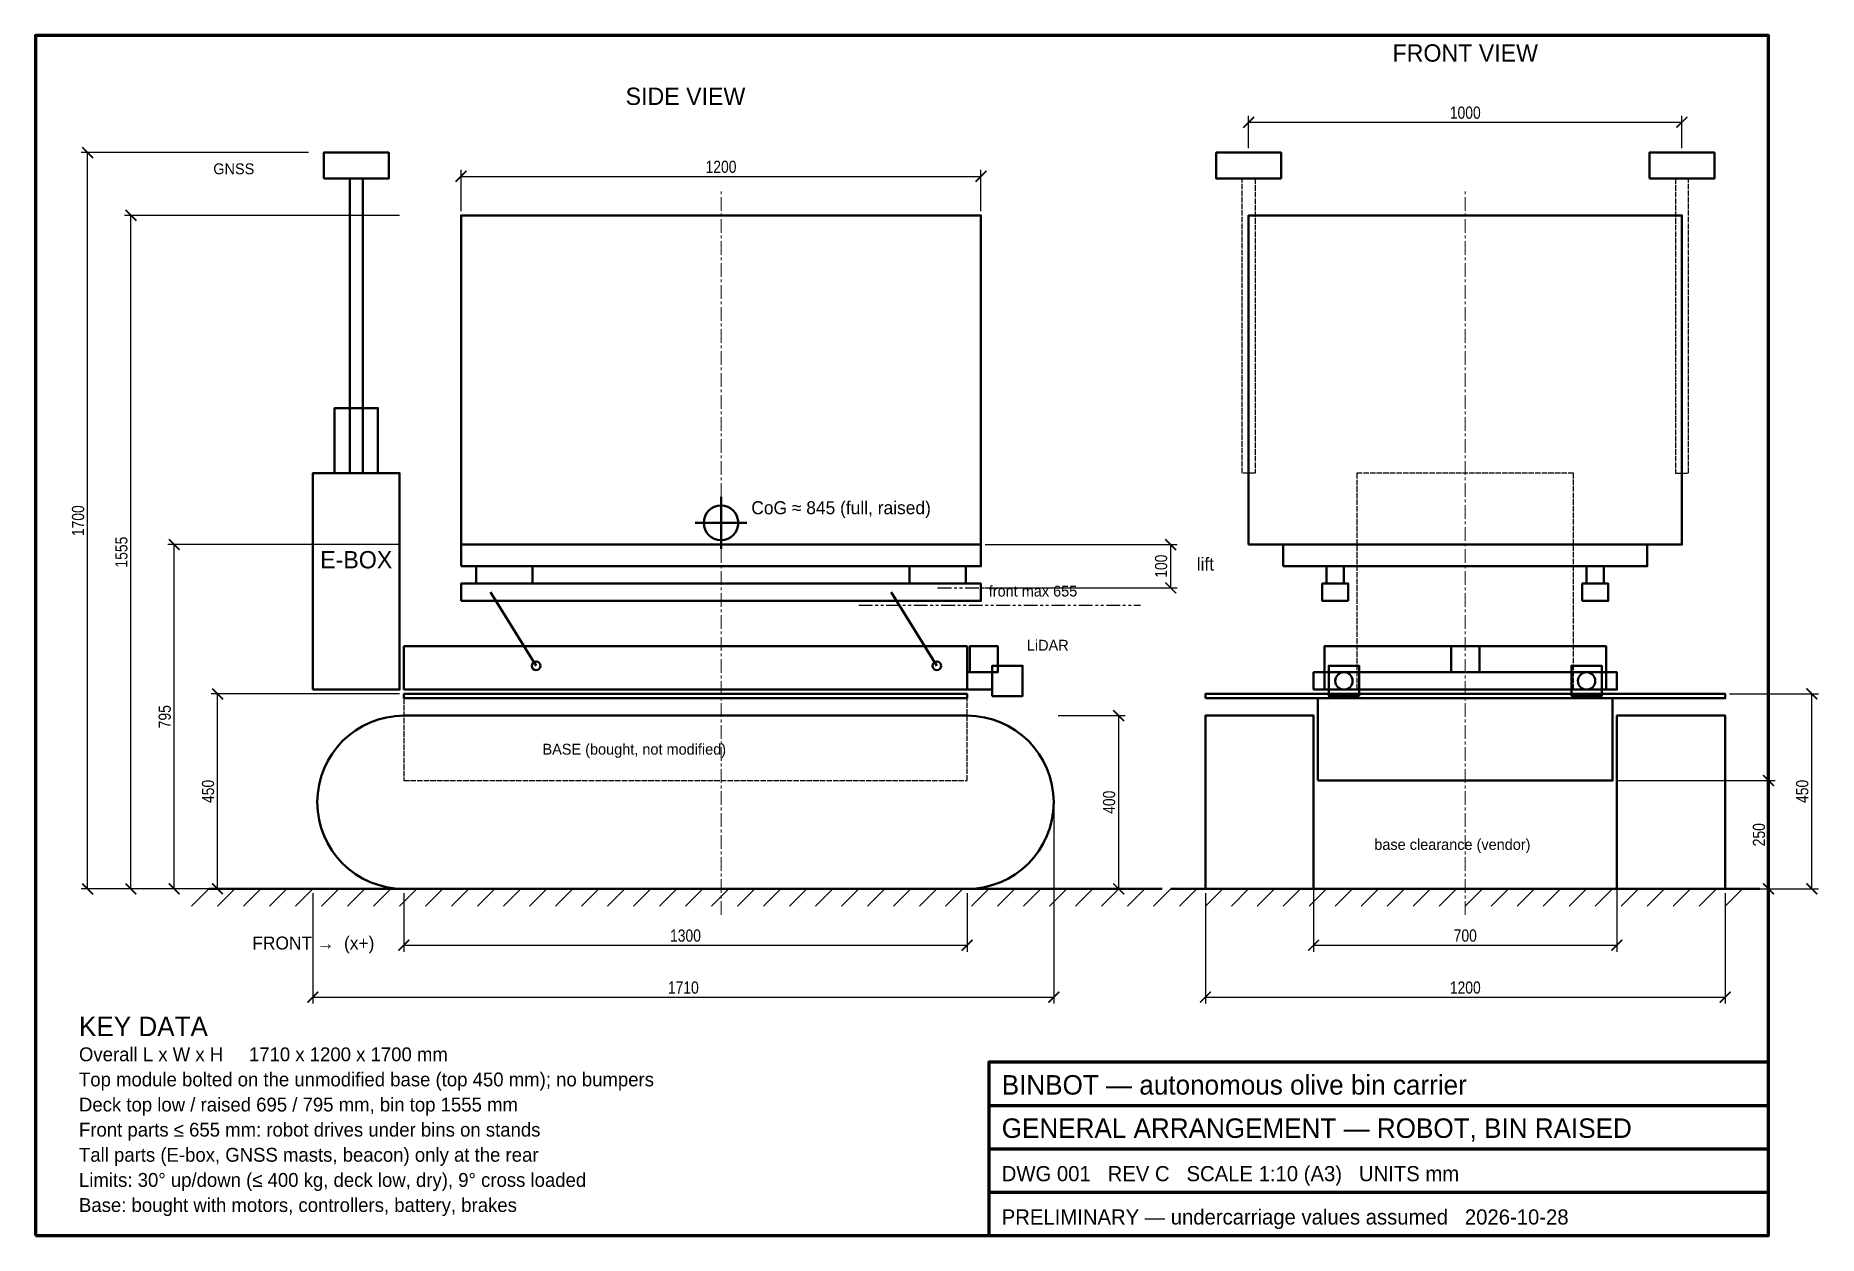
# Model space of a CAD drawing. Header units: millimetres. Extents: x 100 to 4215, y 100 to 2870.
import ezdxf
from ezdxf.enums import TextEntityAlignment as Align

# ---------------------------------------------------------------- set-up
doc = ezdxf.new("R2010")
doc.units = ezdxf.units.MM
doc.header["$LTSCALE"] = 10
for name, pattern in [('CENTER', [5.08, 3.175, -0.635, 0.635, -0.635]), ('DASHED', [1.524, 1.27, -0.254]), ('PHANTOM', [6.35, 3.175, -0.635, 0.635, -0.635, 0.635, -0.635])]:
    doc.linetypes.add(name, pattern=pattern)
for name, color, linetype, lineweight in [('BORDER', 7, 'CONTINUOUS', 70), ('CENTER', 1, 'CENTER', 18), ('DIM', 3, 'CONTINUOUS', 18), ('HIDDEN', 8, 'DASHED', 25), ('OUTLINE', 7, 'CONTINUOUS', 50), ('PHANTOM', 5, 'PHANTOM', 25), ('TEXT', 7, 'CONTINUOUS', 25)]:
    doc.layers.add(name, color=color, linetype=linetype, lineweight=lineweight)
doc.styles.add('OpenSansCondensed-Light', font='OpenSansCondensed-Light.ttf')
doc.dimstyles.new('EZDXF', dxfattribs={"dimtxt": 0.25, "dimasz": 0.175, "dimexe": 0.375, "dimexo": 0.125, "dimgap": 0.1, "dimtad": 1, "dimlfac": 100, "dimzin": 12, "dimdsep": 46, "dimtxsty": 'OpenSansCondensed-Light', "dimblk": 'ARCHTICK', "dimcen": 2.5, "dimazin": 3, "dimtfac": 0.5, "dimtmove": 2, "dimatfit": 3})

# ---------------------------------------------------------------- blocks, each defined once
blk = doc.blocks.new('_ARCHTICK')
at = {"color": 0, "linetype": 'BYBLOCK', "const_width": 0.15}
blk.add_lwpolyline([(-0.5, -0.5), (0.5, 0.5)], dxfattribs=at)

msp = doc.modelspace()

# ---------------------------------------------------------------- linework, layer by layer
at = {"layer": 'BORDER'}
for p, q in [((2300, 400), (4100, 400)), ((2300, 300), (4100, 300)), ((2300, 200), (4100, 200))]:
    msp.add_line(p, q, dxfattribs=at)
for points in [[(100, 100), (4100, 100), (4100, 2870), (100, 2870)], [(2300, 100), (4100, 100), (4100, 500), (2300, 500)]]:
    msp.add_lwpolyline(points, close=True, dxfattribs=at)
at = {"layer": 'CENTER'}
for p, q in [((1682, 840), (1682, 2515)), ((3400, 840), (3400, 2515))]:
    msp.add_line(p, q, dxfattribs=at)
at = {"layer": 'DIM'}
for p, q in [((500, 900), (460, 860)), ((560, 900), (520, 860)), ((620, 900), (580, 860)), ((680, 900), (640, 860)), ((740, 900), (700, 860)), ((800, 900), (760, 860)), ((860, 900), (820, 860)), ((920, 900), (880, 860)), ((980, 900), (940, 860)), ((1040, 900), (1000, 860)), ((1100, 900), (1060, 860)), ((1160, 900), (1120, 860)), ((1220, 900), (1180, 860)), ((1280, 900), (1240, 860)), ((1340, 900), (1300, 860)), ((1400, 900), (1360, 860)), ((1460, 900), (1420, 860)), ((1520, 900), (1480, 860)), ((1580, 900), (1540, 860)), ((1640, 900), (1600, 860)), ((1700, 900), (1660, 860)), ((1760, 900), (1720, 860)), ((1820, 900), (1780, 860)), ((1880, 900), (1840, 860)), ((1940, 900), (1900, 860)), ((2000, 900), (1960, 860)), ((2060, 900), (2020, 860)), ((2120, 900), (2080, 860)), ((2180, 900), (2140, 860)), ((2240, 900), (2200, 860)), ((2300, 900), (2260, 860)), ((2360, 900), (2320, 860)), ((2420, 900), (2380, 860)), ((2480, 900), (2440, 860)), ((2540, 900), (2500, 860)), ((2600, 900), (2560, 860)), ((2660, 900), (2620, 860)), ((2720, 900), (2680, 860)), ((2780, 900), (2740, 860)), ((2840, 900), (2800, 860)), ((2900, 900), (2860, 860)), ((2960, 900), (2920, 860)), ((3020, 900), (2980, 860)), ((3080, 900), (3040, 860)), ((3140, 900), (3100, 860)), ((3200, 900), (3160, 860)), ((3260, 900), (3220, 860)), ((3320, 900), (3280, 860)), ((3380, 900), (3340, 860)), ((3440, 900), (3400, 860)), ((3500, 900), (3460, 860)), ((3560, 900), (3520, 860)), ((3620, 900), (3580, 860)), ((3680, 900), (3640, 860)), ((3740, 900), (3700, 860)), ((3800, 900), (3760, 860)), ((3860, 900), (3820, 860)), ((3920, 900), (3880, 860)), ((3980, 900), (3940, 860)), ((4040, 900), (4000, 860))]:
    msp.add_line(p, q, dxfattribs=at)
at = {"layer": 'HIDDEN'}
for points in [[(2915, 1860), (2885, 1860), (2885, 2540), (2915, 2540)], [(3885, 1860), (3915, 1860), (3915, 2540), (3885, 2540)], [(3150, 1360), (3650, 1360), (3650, 1860), (3150, 1860)], [(950, 1150), (2250, 1150), (2250, 1340), (950, 1340)]]:
    msp.add_lwpolyline(points, close=True, dxfattribs=at)
at = {"layer": 'OUTLINE'}
for p, q in [((1682, 1685), (1682, 1805)), ((1622, 1745), (1742, 1745)), ((1255, 1415), (1149.6, 1585)), ((2180, 1415), (2074.6, 1585)), ((500, 900), (2700, 900)), ((2720, 900), (4080, 900))]:
    msp.add_line(p, q, dxfattribs=at)
for points in [[(765, 2540), (915, 2540), (915, 2600), (765, 2600)], [(2975, 2540), (2825, 2540), (2825, 2600), (2975, 2600)], [(3825, 2540), (3975, 2540), (3975, 2600), (3825, 2600)], [(825, 1860), (855, 1860), (855, 2540), (825, 2540)], [(1082, 1695), (2282, 1695), (2282, 2455), (1082, 2455)], [(2900, 1695), (3900, 1695), (3900, 2455), (2900, 2455)], [(790, 1860), (890, 1860), (890, 2010), (790, 2010)], [(740, 1360), (940, 1360), (940, 1860), (740, 1860)], [(1082, 1645), (2282, 1645), (2282, 1695), (1082, 1695)], [(2980, 1645), (3820, 1645), (3820, 1695), (2980, 1695)], [(1082, 1565), (2282, 1565), (2282, 1605), (1082, 1605)], [(1117, 1605), (1247, 1605), (1247, 1645), (1117, 1645)], [(2117, 1605), (2247, 1605), (2247, 1645), (2117, 1645)], [(3130, 1565), (3070, 1565), (3070, 1605), (3130, 1605)], [(3120, 1605), (3080, 1605), (3080, 1645), (3120, 1645)], [(3670, 1565), (3730, 1565), (3730, 1605), (3670, 1605)], [(3680, 1605), (3720, 1605), (3720, 1645), (3680, 1645)], [(950, 1360), (2250, 1360), (2250, 1460), (950, 1460)], [(2256, 1400), (2321, 1400), (2321, 1460), (2256, 1460)], [(3075, 1360), (3725, 1360), (3725, 1460), (3075, 1460)], [(3367.5, 1400), (3432.5, 1400), (3432.5, 1460), (3367.5, 1460)], [(2250, 1360), (2308, 1360), (2308, 1400), (2250, 1400)], [(2308, 1345), (2378, 1345), (2378, 1415), (2308, 1415)], [(3050, 1360), (3750, 1360), (3750, 1400), (3050, 1400)], [(3155, 1345), (3085, 1345), (3085, 1415), (3155, 1415)], [(3645, 1345), (3715, 1345), (3715, 1415), (3645, 1415)], [(950, 1340), (2250, 1340), (2250, 1350), (950, 1350)], [(2800, 1340), (4000, 1340), (4000, 1350), (2800, 1350)], [(3060, 1150), (3740, 1150), (3740, 1340), (3060, 1340)], [(3050, 900), (2800, 900), (2800, 1300), (3050, 1300)], [(3750, 900), (4000, 900), (4000, 1300), (3750, 1300)]]:
    msp.add_lwpolyline(points, close=True, dxfattribs=at)
msp.add_lwpolyline([(950, 900), (2250, 900, 1), (2250, 1300), (950, 1300, 1)], format="xyb", close=True, dxfattribs=at)
for centre, radius in [((1682, 1745), 40), ((1255, 1415), 10), ((2180, 1415), 10), ((3120, 1380), 20), ((3680, 1380), 20)]:
    msp.add_circle(centre, radius, dxfattribs=at)
at = {"layer": 'PHANTOM'}
for p, q in [((2182, 1595), (2442, 1595)), ((2000, 1555), (2650, 1555))]:
    msp.add_line(p, q, dxfattribs=at)

# ---------------------------------------------------------------- texts
at = {"layer": 'TEXT'}
for s, p in [('FRONT VIEW', (3400, 2830)), ('SIDE VIEW', (1600, 2730)), ('E-BOX', (840, 1660))]:
    msp.add_text(s, height=40, dxfattribs=at).set_placement(p, align=Align.MIDDLE_CENTER)
for s, height, p in [('GNSS', 25, (510, 2550)), ('CoG ≈ 845 (full, raised)', 30, (1752, 1765)), ('lift', 30, (2780, 1635)), ('front max 655', 25, (2300, 1575)), ('LiDAR', 25, (2388, 1450)), ('BASE (bought, not modified)', 25, (1270, 1210)), ('base clearance (vendor)', 25, (3190, 990)), ('FRONT →  (x+)', 30, (600, 760)), ('KEY DATA', 45, (200, 560)), ('Overall L x W x H     1710 x 1200 x 1700 mm', 32, (200, 502)), ('Top module bolted on the unmodified base (top 450 mm); no bumpers', 32, (200, 444)), ('BINBOT — autonomous olive bin carrier', 45, (2330, 425)), ('Deck top low / raised 695 / 795 mm, bin top 1555 mm', 32, (200, 386)), ('GENERAL ARRANGEMENT — ROBOT, BIN RAISED', 45, (2330, 325)), ('Front parts ≤ 655 mm: robot drives under bins on stands', 32, (200, 328)), ('Tall parts (E-box, GNSS masts, beacon) only at the rear', 32, (200, 270)), ('DWG 001   REV C   SCALE 1:10 (A3)   UNITS mm', 35, (2330, 225)), ('Limits: 30° up/down (≤ 400 kg, deck low, dry), 9° cross loaded', 32, (200, 212)), ('Base: bought with motors, controllers, battery, brakes', 32, (200, 154)), ('PRELIMINARY — undercarriage values assumed   2026-10-28', 35, (2330, 125))]:
    msp.add_text(s, height=height, dxfattribs=at).set_placement(p)

# ---------------------------------------------------------------- dimensions: what is measured, and where the dimension line sits
at = {"layer": 'DIM'}
for base, p1, p2 in [((2900, 2670), (2900, 2600), (3900, 2600)), ((1082, 2545), (1082, 2455), (2282, 2455)), ((3050, 770), (3050, 1300), (3750, 1300)), ((740, 650), (740, 900), (2450, 1100)), ((950, 770), (950, 900), (2250, 900)), ((2800, 650), (2800, 900), (4000, 900))]:
    msp.add_linear_dim(base=base, p1=p1, p2=p2, dimstyle='EZDXF', override={"dimtxt": 28, "dimasz": 25, "dimexe": 15, "dimexo": 10, "dimgap": 8, "dimtad": 1, "dimdec": 0, "dimlfac": 1}, dxfattribs=at).render()
for base, p1, p2 in [((220, 900), (740, 900), (740, 2600)), ((320, 900), (950, 900), (950, 2455)), ((420, 900), (950, 900), (950, 1695)), ((2720, 1595), (2282, 1595), (2282, 1695)), ((520, 900), (950, 900), (950, 1350)), ((4200, 900), (4000, 900), (4000, 1350)), ((2600, 900), (2450, 900), (2450, 1300)), ((4100, 900), (3740, 900), (3740, 1150))]:
    msp.add_linear_dim(base=base, p1=p1, p2=p2, angle=90, dimstyle='EZDXF', override={"dimtxt": 28, "dimasz": 25, "dimexe": 15, "dimexo": 10, "dimgap": 8, "dimtad": 1, "dimdec": 0, "dimlfac": 1}, dxfattribs=at).render()

doc.saveas('drawing.dxf')
